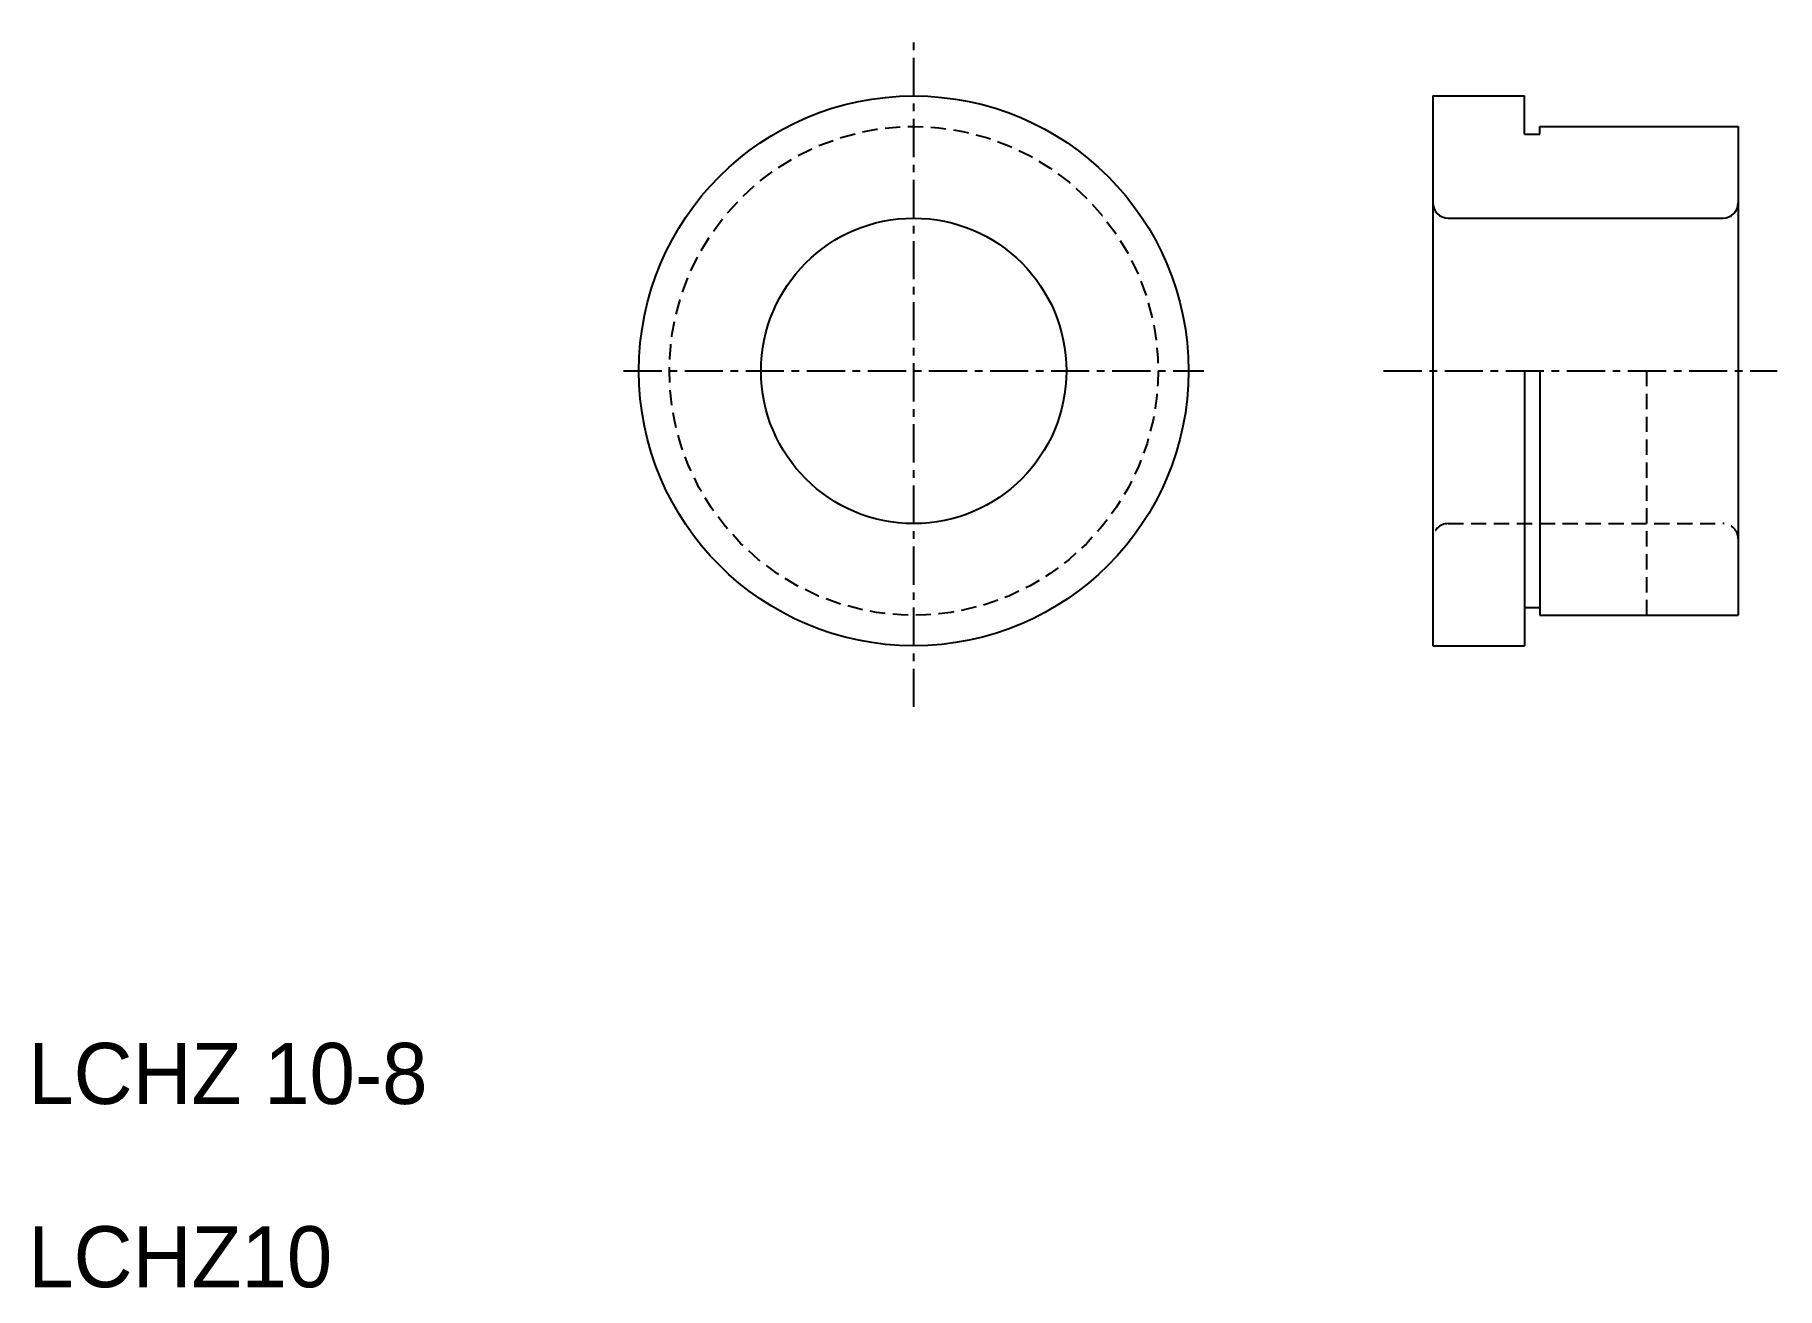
# Model space of a CAD drawing. Extents: x 10.2 to 67.3, y 10 to 51.
import ezdxf

# ---------------------------------------------------------------- set-up
doc = ezdxf.new("R2010")
doc.units = 0
doc.linetypes.add('CENTER', pattern=[2, 1.25, -0.25, 0.25, -0.25])
doc.linetypes.add('DASHED', pattern=[0.75, 0.5, -0.25])
doc.layers.get('0').update_dxf_attribs({"linetype": 'CONTINUOUS'})
doc.layers.add('CENTER', color=1, linetype='CENTER')

msp = doc.modelspace()

# ---------------------------------------------------------------- linework, layer by layer
at = {"color": 7, "linetype": 'CONTINUOUS'}
for p, q in [((56, 49), (56, 31)), ((56, 49), (59, 49)), ((59, 47.75), (59, 49)), ((59.5, 48), (66, 48)), ((59.5, 47.75), (59.5, 48)), ((66, 48), (66, 32)), ((59, 47.75), (59.5, 47.75)), ((56.5, 45), (64.5, 45)), ((64.5, 45), (65.5, 45)), ((59, 40), (59, 31)), ((59.5, 40), (59.5, 32)), ((63, 38), (63, 38)), ((63, 36), (63, 36)), ((59, 32.25), (59.5, 32.25)), ((59.5, 32), (66, 32)), ((56, 31), (59, 31))]:
    msp.add_line(p, q, dxfattribs=at)
at = {"color": 3, "linetype": 'DASHED'}
for p, q in [((63, 40), (63, 32)), ((56.5, 35), (65.5, 35))]:
    msp.add_line(p, q, dxfattribs=at)
at = {"color": 7, "linetype": 'CONTINUOUS'}
for radius in [9, 5]:
    msp.add_circle((39, 40), radius, dxfattribs=at)
at = {"color": 3, "linetype": 'DASHED'}
msp.add_circle((39, 40), 8, dxfattribs=at)
at = {"color": 7, "linetype": 'CONTINUOUS'}
for centre, start, end in [((56.5, 45.5), 180, 270), ((65.5, 45.5), 270, 0)]:
    msp.add_arc(centre, 0.5, start, end, dxfattribs=at)
at = {"color": 3, "linetype": 'DASHED'}
for centre, start, end in [((56.5, 34.5), 90, 180), ((65.5, 34.5), 0, 90)]:
    msp.add_arc(centre, 0.5, start, end, dxfattribs=at)
at = {"layer": 'CENTER', "color": 1, "linetype": 'CENTER'}
for p, q in [((39, 29), (39, 51)), ((29.5, 40), (48.5, 40)), ((54.389, 40), (67.275, 40))]:
    msp.add_line(p, q, dxfattribs=at)

# ---------------------------------------------------------------- texts
at = {"color": 7, "linetype": 'CONTINUOUS'}
for s, p in [('LCHZ 10-8', (10, 16)), ('LCHZ10', (10, 10))]:
    msp.add_text(s, height=2, dxfattribs=at).set_placement(p)

doc.saveas('drawing.dxf')
